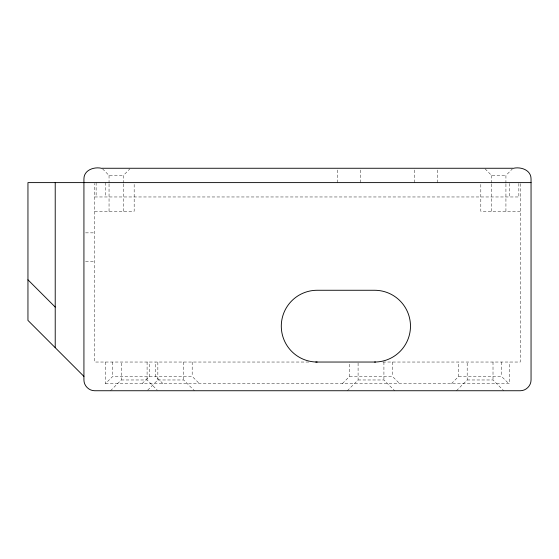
<?xml version="1.0" encoding="UTF-8"?>
<svg xmlns="http://www.w3.org/2000/svg" width="559" height="559" viewBox="0 0 559 559"><rect width="100%" height="100%" fill="white"/><g stroke="black" fill="none" stroke-linecap="round" stroke-linejoin="round"><path stroke-width="0.42" stroke-dasharray="2.79 2.1" d="M337.273 182.611L337.273 169.104M360.597 182.611L360.597 169.104M414.429 182.611L414.429 169.104M437.753 182.611L437.753 169.104M123.399 183.184L123.399 175.435L129.884 168.853M505.93 183.184L505.93 175.435L512.414 168.853M110.514 390.741L121.247 379.973L121.247 362.036M147.716 390.147L157.855 379.973L157.855 362.036M347.349 390.741L358.088 379.973L358.088 362.036M456.437 390.741L467.177 379.973L467.177 362.036M142.182 383.565L149.358 376.389L149.358 362.036M342.422 383.565L349.592 376.389L349.592 362.036M451.511 383.565L458.68 376.389L458.68 362.036M105.462 362.036L105.462 383.565L112.757 376.389L192.184 376.389L199.353 383.565M102.563 168.853L109.047 175.435L123.399 175.435M485.093 168.853L491.578 175.435L505.93 175.435M94.695 196.964L520.282 196.964M94.695 211.323L134.167 211.323L134.167 182.611M520.282 211.323L480.81 211.323L480.81 182.611M85.583 232.851L94.695 232.851M85.583 261.556L94.695 261.556M308.799 362.036L94.695 362.036L94.695 183.457M382.901 362.036L520.282 362.036L520.282 183.457M349.592 376.389L392.418 376.389L399.587 383.565M458.68 376.389L501.507 376.389L508.676 383.565M121.247 379.973L147.087 379.973L157.226 390.147M157.855 379.973L183.687 379.973L194.42 390.741M358.088 379.973L383.921 379.973L394.661 390.741M467.177 379.973L493.01 379.973L503.75 390.741M105.462 383.565L509.522 383.565L509.522 362.036M162.879 383.565L155.584 376.389L155.584 362.036M518.85 183.457L518.85 196.964M509.522 183.457L509.522 196.964M505.93 184.051L505.93 211.323M501.507 362.036L501.507 376.389M493.01 362.036L493.01 379.973M491.578 175.435L491.578 183.184M491.578 184.051L491.578 211.323M392.418 362.036L392.418 376.389M383.921 362.036L383.921 379.973M192.184 362.036L192.184 376.389M183.687 362.036L183.687 379.973M147.087 362.036L147.087 379.973M123.399 184.051L123.399 211.323M112.757 362.036L112.757 376.389M109.047 175.435L109.047 183.184M109.047 184.051L109.047 211.323M105.462 182.611L105.462 196.964M96.127 182.611L96.127 196.964"/><path stroke-width="0.84" d="M101.452 168.259C93.954 166.617 83.822 170.041 83.927 179.027L83.927 379.973C83.892 385.738 88.93 390.776 94.695 390.741L520.282 390.741C526.047 390.776 531.085 385.738 531.05 379.973L531.05 179.027C531.155 170.041 521.023 166.617 513.532 168.259M101.976 168.259L513.001 168.259M531.05 182.611L27.95 182.611L27.95 320.405L83.927 376.389M315.772 362.036L375.48 362.036M27.95 279.807L55.222 307.08M55.222 182.611L55.222 347.677M374.593 362.036A35.888 35.888 0 0 0 410.481 326.149A35.888 35.888 0 0 0 374.593 290.268L317.177 290.268A35.888 35.888 0 0 0 281.296 326.149A35.888 35.888 0 0 0 317.177 362.036"/></g></svg>
